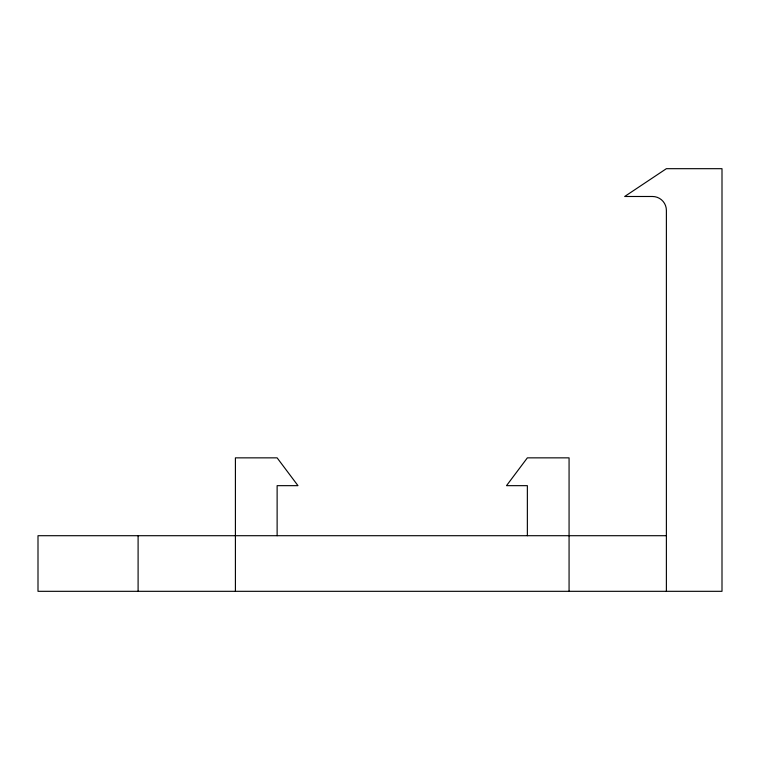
<?xml version="1.0" encoding="UTF-8"?>
<svg xmlns="http://www.w3.org/2000/svg" width="760" height="760" viewBox="0 0 760 760"><rect width="100%" height="100%" fill="white"/><g stroke="black" fill="none" stroke-linecap="round" stroke-linejoin="round"><path stroke-width="1.14" d="M666.387 535.705L38 535.705L38 591.318L722 591.318L722 168.682L666.387 168.682L624.682 196.489L652.489 196.489A13.899 13.899 0 0 1 666.387 210.387L666.387 591.318M569.069 591.318L569.069 457.852L527.364 457.852L506.511 485.659L527.364 485.659L527.364 535.705M277.124 535.705L277.124 485.659L297.977 485.659L277.124 457.852L235.41 457.852L235.41 591.318M138.101 535.705L138.101 591.318"/></g></svg>
